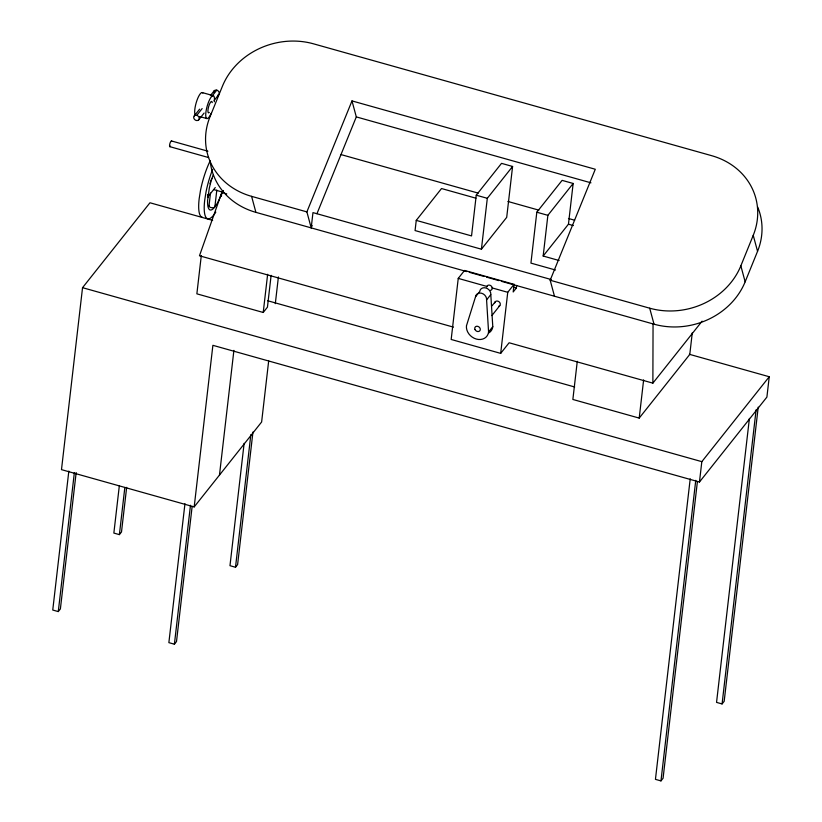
<?xml version="1.0" encoding="UTF-8"?>
<svg xmlns="http://www.w3.org/2000/svg" width="822" height="822" viewBox="0 0 822 822"><rect width="100%" height="100%" fill="white"/><g stroke="black" fill="none" stroke-linecap="round" stroke-linejoin="round"><path stroke-width="1.23" d="M516.648 285.45L516.35 287.998L513.185 291.974L514.069 284.34L464.564 270.428L458.244 278.391L451.175 339.465L500.68 353.378L509.116 342.764L652.874 383.144L653.058 323.765M212.631 220.368L149.964 202.767L82.539 287.679L61.486 469.639L194.187 506.917L261.622 421.994L268.681 360.92M68.832 471.088L52.752 610.037L58.28 611.589L60.386 608.927L76.169 472.537M58.28 611.589L74.36 472.64M119.313 485.905L113.857 533.077L119.385 534.629L121.492 531.978L126.66 487.354M119.385 534.629L124.841 487.467M201.287 255.663L196.869 293.834L263.225 312.473L267.438 307.171L271.116 275.36M209.014 205.808L210.483 193.088M214.902 206.63L216.813 190.088M184.95 503.711L168.87 642.65L174.398 644.201L176.504 641.55L192.143 506.434M221.375 196.314L221.817 192.502L223.389 190.519M174.398 644.201L190.478 505.263M194.187 506.917L212.888 345.322L699.46 482.021L766.895 397.098L769.248 376.743L689.381 354.303M219.474 475.075L233.9 350.378M244.134 443.325L229.975 565.69L235.503 567.252L237.609 564.591L252.95 432.023M263.225 312.473L267.633 274.301M235.503 567.252L250.844 434.674M275.308 303.667L278.401 276.942M554.48 296.228L550.175 280.24L595.282 169.26L351.991 100.911L306.883 211.891L311.199 227.879L312.966 212.61L551.315 279.572M416.251 220.378L415.069 230.561L481.415 249.2L506.701 217.357L512.589 166.465L501.533 163.352L476.246 195.194L471.54 235.914L416.251 220.378L441.527 188.536L475.938 198.205M481.415 249.2L487.312 198.308L512.589 166.465M500.68 353.378L507.749 292.303L514.069 284.34M559.135 260.523L543.167 256.032L568.454 224.19L573.16 183.47L562.104 180.367L536.817 212.21L530.93 263.112L555.497 270.017M543.167 256.032L547.873 215.323L573.16 183.47M577.28 361.29L572.862 399.461L639.208 418.1L689.781 354.416L692.278 332.787M639.208 418.1L643.626 379.928M690.213 478.805L655.442 779.348L660.97 780.9L663.077 778.249L697.416 481.528M660.97 780.9L695.751 480.356M699.46 482.021L701.824 461.656L769.248 376.743M749.407 418.398L716.548 702.389L722.076 703.94L724.182 701.289L758.223 407.116M722.076 703.94L756.117 409.767M475.527 296.793L466.464 325.779A11.888 9.772 38.4 0 0 476.339 339.065A11.888 9.772 38.4 0 0 488.576 331.996L492.789 326.683L490.796 294.595A5.949 4.891 38.4 0 0 485.853 287.947A5.949 4.891 38.4 0 0 479.74 291.491L475.527 296.793A5.949 4.891 38.4 0 1 481.641 293.259A5.949 4.891 38.4 0 1 486.583 299.896L488.576 331.996M311.199 227.879L312.155 225.526M316.953 213.71L356.306 116.899L351.991 100.911M501.379 281.309L654.014 324.187A71.36 63.202 -15.1 0 0 745.153 281.823L740.848 265.835L753.24 235.328A71.36 63.202 -15.1 0 0 711.688 155.687L313.583 43.843A71.36 63.202 -15.1 0 0 222.433 86.207L210.031 116.714A71.36 63.202 -15.1 0 0 251.594 196.355L255.909 212.353L466.804 271.599M745.153 281.823L757.555 251.327A71.36 63.202 -15.1 0 0 757.668 207.021M208.531 206.353L209.189 205.438A2.969 1.51 6.6 0 0 211.655 207.699A2.969 1.51 6.6 0 0 214.881 206.23M194.218 115.964L199.612 109.172M210.391 95.599L214.234 90.749M204.103 113.066L198.719 119.848A2.969 2.445 38.4 0 1 193.93 118.502A2.969 2.445 38.4 0 1 196.766 115.357L202.15 108.576M212.158 95.969L216.782 90.153M214.11 100.459L218.734 94.643A2.969 2.445 38.4 0 0 217.142 90.276A2.969 2.445 38.4 0 0 213.741 92.598M215.272 187.539L207.504 197.321A2.969 2.343 35.8 0 0 207.74 194.865M486.583 299.896L490.796 294.595M492.131 305.712L495.286 301.725M491.885 315.566L499.786 305.62M652.874 383.144L702.101 321.155M356.306 116.899L590.946 182.823M202.171 92.547L213.227 95.66M341.079 154.598L478.25 193.129M507.904 201.462L538.8 210.144M568.464 218.477L574.64 220.214M199.602 116.529L206.969 118.594M476.246 195.194L487.312 198.308M536.817 212.21L547.873 215.323M568.454 224.19L573.366 225.577M171.5 140.963L207.915 151.197M169.805 146.655L208.644 157.567M251.594 196.355L306.883 211.891M550.175 280.24L649.699 308.199A71.36 63.202 -15.1 0 0 740.848 265.835M213.741 189.605L222.156 191.968M226.749 193.879L221.817 192.502L199.469 255.776L453.436 327.125M469.27 272.288L484.096 276.459M486.562 277.148L498.913 280.621M513.935 287.32L516.35 287.998M458.244 278.391L487.22 286.529M492.049 287.895L507.749 292.303M267.653 300.739L574.67 386.987M82.539 287.679L701.824 461.656M753.24 235.328L757.555 251.327M649.699 308.199L654.014 324.187M211.182 113.292A11.888 3.083 -74.3 0 1 205.736 115.594A11.888 3.083 -74.3 0 1 210.524 98.024A11.888 3.083 -74.3 0 1 214.316 101.815M218.231 95.044A2.969 2.445 38.4 0 1 217.614 95.29M209.312 112.439A5.949 1.541 -74.3 0 1 208.716 106.346A5.949 1.541 -74.3 0 1 212.261 102.596M195.225 114.967A11.888 3.083 -74.3 0 1 196.89 100.572A11.888 3.083 -74.3 0 1 202.849 93.071M196.766 115.357A2.969 2.445 38.4 0 1 198.719 119.848M170.544 146.09A2.969 0.771 -74.3 0 1 169.558 145.751A2.969 0.771 -74.3 0 1 170.565 141.867A2.969 0.771 -74.3 0 1 171.726 141.538M202.418 217.296A35.675 9.248 -74.3 0 1 199.16 198.811L200.506 190.365A35.675 9.248 -74.3 0 1 210.227 160.763M222.269 191.68A26.53 6.874 -74.3 0 1 216.556 204.452L214.059 207.904A26.53 6.874 -74.3 0 1 207.596 200.414L209.291 188.259A26.53 6.874 -74.3 0 1 213.134 175.086M207.483 195.184A2.969 2.445 38.4 0 1 207.534 197.198M215.816 212.107A35.675 9.248 -74.3 0 1 204.688 200.363L206.034 191.916A35.675 9.248 -74.3 0 1 212.672 169.322M210 183.738A5.949 1.541 -74.3 0 1 210.381 182.248M210.864 180.789A5.949 1.541 -74.3 0 1 211.973 178.395M494.772 302.897A2.969 2.445 38.4 0 1 499.17 301.859A2.969 2.445 38.4 0 1 498.666 306.267M255.909 212.353A71.36 63.202 -15.1 0 1 210.298 162.201M492.789 326.683A11.888 9.772 38.4 0 1 488.72 332.972M486.716 286.96A2.969 2.445 38.4 0 1 491.114 285.912A2.969 2.445 38.4 0 1 490.611 290.32M474.972 329.488A2.969 2.445 38.4 0 0 479.771 330.834A2.969 2.445 38.4 0 0 477.808 326.344A2.969 2.445 38.4 0 0 474.972 329.488"/></g></svg>
